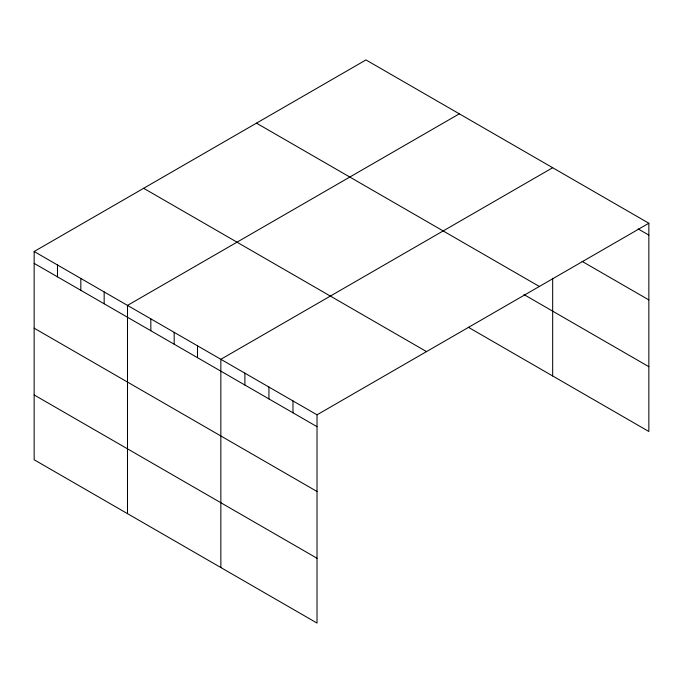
<?xml version="1.0" encoding="UTF-8"?>
<svg xmlns="http://www.w3.org/2000/svg" width="683" height="683" viewBox="0 0 683 683"><rect width="100%" height="100%" fill="white"/><g stroke="black" fill="none" stroke-linecap="round" stroke-linejoin="round"><path stroke-width="1.02" d="M34.15 251.506L317.023 414.82L317.023 623.067L34.15 459.753L34.15 251.506L365.977 59.933L648.85 223.247L648.85 431.494L468.299 327.251M459.326 113.822L127.499 305.403L127.499 513.65M552.675 167.719L220.848 359.301L220.848 567.539M317.023 414.82L648.85 223.247M638.161 228.933L648.85 235.106M582.061 261.35L648.85 299.914M256.475 123.153L539.348 286.467M523.946 294.569L648.85 366.686M143.652 188.286L426.525 351.6M34.15 263.365L317.023 426.679M34.15 328.173L317.023 491.487M34.15 394.945L317.023 558.259M552.675 278.297L552.675 375.966M292.981 400.938L292.981 412.797M268.94 387.065L268.94 398.915M244.89 373.183L244.89 385.033M197.507 345.82L197.507 357.679M174.174 332.348L174.174 344.206M150.832 318.876L150.832 330.734M104.157 291.931L104.157 303.781M80.825 278.451L80.825 290.309M57.483 264.978L57.483 276.837"/></g></svg>
